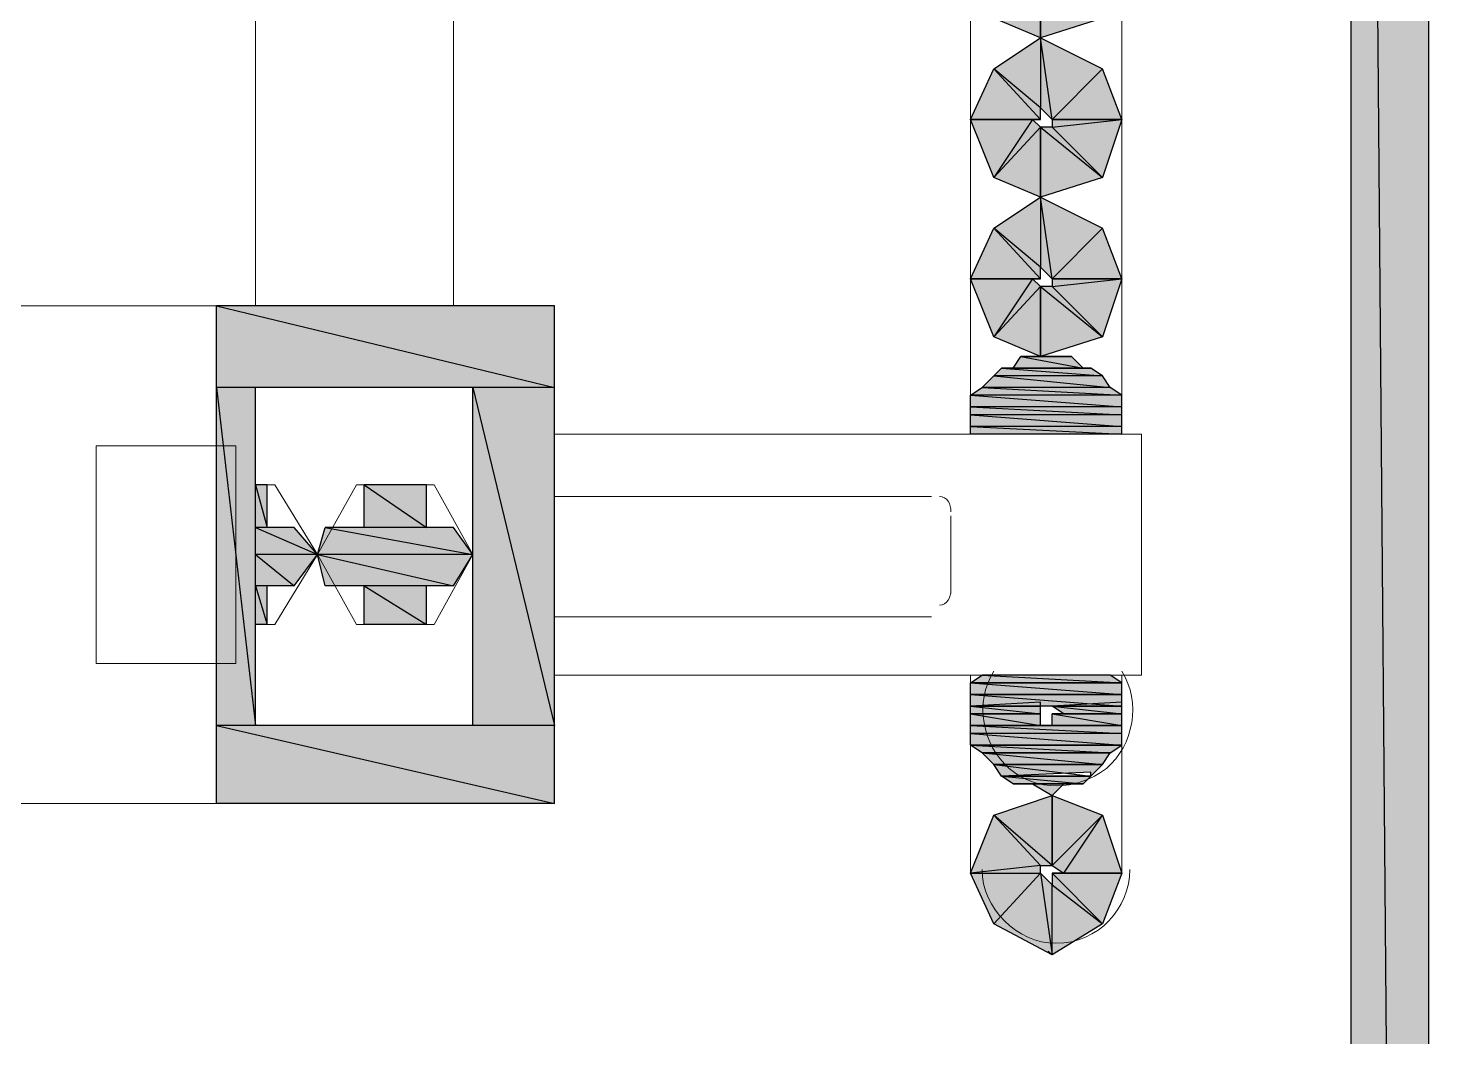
# Model space of a CAD drawing. Header units: millimetres. Extents: x 40 to 176, y -32 to 59.
# Drawn here: x 105.813 to 106.317, y -4.187 to -3.824 of the extents above; entities that cross this region are included whole.
import ezdxf

# ---------------------------------------------------------------- set-up
doc = ezdxf.new("R2010")
doc.units = ezdxf.units.MM
doc.layers.add('15 - Quadro de medição', color=6, linetype='Continuous')

msp = doc.modelspace()

# ---------------------------------------------------------------- hatches: boundary and pattern name
at = {"layer": '15 - Quadro de medição', "true_color": 0x000007}
h = msp.add_hatch(color=7, dxfattribs=at)
h.paths.add_polyline_path([(106.31703, -2.68359), (106.28909, -2.68359), (106.31703, -6.02603)])
h.paths.add_polyline_path([(106.28909, -2.68359), (106.31703, -6.02603), (106.28909, -6.02603)])
h = msp.add_hatch(color=7, dxfattribs=at)
h.paths.add_polyline_path([(106.20668, -3.7996), (106.1997, -3.78144), (106.18154, -3.7996)])
h.paths.add_polyline_path([(106.1997, -3.78144), (106.18154, -3.7996), (106.17735, -3.77026)])
h.paths.add_polyline_path([(106.18154, -3.7996), (106.17735, -3.77026), (106.17735, -3.79541)])
h.paths.add_polyline_path([(106.17735, -3.77026), (106.17735, -3.79541), (106.16059, -3.78144)])
h.paths.add_polyline_path([(106.17735, -3.79541), (106.16059, -3.78144), (106.17735, -3.7996)])
h.paths.add_polyline_path([(106.16059, -3.78144), (106.17735, -3.7996), (106.15221, -3.7996)])
h.paths.add_polyline_path([(106.17735, -3.7996), (106.15221, -3.7996), (106.17456, -3.7996)])
h.paths.add_polyline_path([(106.15221, -3.7996), (106.17456, -3.7996), (106.16059, -3.82055)])
h.paths.add_polyline_path([(106.17456, -3.7996), (106.16059, -3.82055), (106.17735, -3.80239)])
h.paths.add_polyline_path([(106.16059, -3.82055), (106.17735, -3.80239), (106.17735, -3.82753)])
h = msp.add_hatch(color=7, dxfattribs=at)
h.paths.add_polyline_path([(106.17735, -3.82753), (106.17735, -3.80239), (106.1997, -3.82055)])
h.paths.add_polyline_path([(106.17735, -3.80239), (106.1997, -3.82055), (106.18154, -3.80239)])
h.paths.add_polyline_path([(106.1997, -3.82055), (106.18154, -3.80239), (106.20668, -3.7996)])
h.paths.add_polyline_path([(106.18154, -3.80239), (106.20668, -3.7996), (106.18154, -3.7996)])
h = msp.add_hatch(color=7, dxfattribs=at)
h.paths.add_polyline_path([(106.20668, -3.85686), (106.1997, -3.8387), (106.18154, -3.85686)])
h.paths.add_polyline_path([(106.1997, -3.8387), (106.18154, -3.85686), (106.17735, -3.82753)])
h.paths.add_polyline_path([(106.18154, -3.85686), (106.17735, -3.82753), (106.17735, -3.85267)])
h.paths.add_polyline_path([(106.17735, -3.82753), (106.17735, -3.85267), (106.16059, -3.8387)])
h.paths.add_polyline_path([(106.17735, -3.85267), (106.16059, -3.8387), (106.17735, -3.85686)])
h.paths.add_polyline_path([(106.16059, -3.8387), (106.17735, -3.85686), (106.15221, -3.85686)])
h.paths.add_polyline_path([(106.17735, -3.85686), (106.15221, -3.85686), (106.17456, -3.85686)])
h.paths.add_polyline_path([(106.15221, -3.85686), (106.17456, -3.85686), (106.16059, -3.87781)])
h.paths.add_polyline_path([(106.17456, -3.85686), (106.16059, -3.87781), (106.17735, -3.85966)])
h.paths.add_polyline_path([(106.16059, -3.87781), (106.17735, -3.85966), (106.17735, -3.8848)])
h = msp.add_hatch(color=7, dxfattribs=at)
h.paths.add_polyline_path([(106.17735, -3.8848), (106.17735, -3.85966), (106.1997, -3.87781)])
h.paths.add_polyline_path([(106.17735, -3.85966), (106.1997, -3.87781), (106.18154, -3.85966)])
h.paths.add_polyline_path([(106.1997, -3.87781), (106.18154, -3.85966), (106.20668, -3.85686)])
h.paths.add_polyline_path([(106.18154, -3.85966), (106.20668, -3.85686), (106.18154, -3.85686)])
h = msp.add_hatch(color=7, dxfattribs=at)
h.paths.add_polyline_path([(106.20668, -3.91413), (106.1997, -3.89597), (106.18154, -3.91413)])
h.paths.add_polyline_path([(106.1997, -3.89597), (106.18154, -3.91413), (106.17735, -3.8848)])
h.paths.add_polyline_path([(106.18154, -3.91413), (106.17735, -3.8848), (106.17735, -3.90994)])
h.paths.add_polyline_path([(106.17735, -3.8848), (106.17735, -3.90994), (106.16059, -3.89597)])
h.paths.add_polyline_path([(106.17735, -3.90994), (106.16059, -3.89597), (106.17735, -3.91413)])
h.paths.add_polyline_path([(106.16059, -3.89597), (106.17735, -3.91413), (106.15221, -3.91413)])
h.paths.add_polyline_path([(106.17735, -3.91413), (106.15221, -3.91413), (106.17456, -3.91413)])
h.paths.add_polyline_path([(106.15221, -3.91413), (106.17456, -3.91413), (106.16059, -3.93508)])
h.paths.add_polyline_path([(106.17456, -3.91413), (106.16059, -3.93508), (106.17735, -3.91692)])
h.paths.add_polyline_path([(106.16059, -3.93508), (106.17735, -3.91692), (106.17735, -3.94206)])
h = msp.add_hatch(color=7, dxfattribs=at)
h.paths.add_polyline_path([(106.17735, -3.94206), (106.17735, -3.91692), (106.1997, -3.93508)])
h.paths.add_polyline_path([(106.17735, -3.91692), (106.1997, -3.93508), (106.18154, -3.91692)])
h.paths.add_polyline_path([(106.1997, -3.93508), (106.18154, -3.91692), (106.20668, -3.91413)])
h.paths.add_polyline_path([(106.18154, -3.91692), (106.20668, -3.91413), (106.18154, -3.91413)])
h = msp.add_hatch(color=7, dxfattribs=at)
h.paths.add_polyline_path([(106.00276, -3.92391), (105.88124, -3.92391), (106.00276, -3.95324)])
h.paths.add_polyline_path([(105.88124, -3.92391), (106.00276, -3.95324), (105.88124, -3.95324)])
h = msp.add_hatch(color=7, dxfattribs=at)
h.paths.add_polyline_path([(106.18853, -3.94206), (106.17037, -3.94206), (106.19272, -3.94626)])
h.paths.add_polyline_path([(106.17037, -3.94206), (106.19272, -3.94626), (106.16757, -3.94626)])
h = msp.add_hatch(color=7, dxfattribs=at)
h.paths.add_polyline_path([(106.19551, -3.94626), (106.16338, -3.94626), (106.1997, -3.94905)])
h.paths.add_polyline_path([(106.16338, -3.94626), (106.1997, -3.94905), (106.16059, -3.94905)])
h = msp.add_hatch(color=7, dxfattribs=at)
h.paths.add_polyline_path([(106.1997, -3.94905), (106.16059, -3.94905), (106.20249, -3.95324)])
h.paths.add_polyline_path([(106.16059, -3.94905), (106.20249, -3.95324), (106.1564, -3.95324)])
h = msp.add_hatch(color=7, dxfattribs=at)
h.paths.add_polyline_path([(105.89521, -3.95324), (105.88124, -3.95324), (105.89521, -4.07476)])
h.paths.add_polyline_path([(105.88124, -3.95324), (105.89521, -4.07476), (105.88124, -4.07476)])
h = msp.add_hatch(color=7, dxfattribs=at)
h.paths.add_polyline_path([(106.00276, -3.95324), (105.97342, -3.95324), (106.00276, -4.07476)])
h.paths.add_polyline_path([(105.97342, -3.95324), (106.00276, -4.07476), (105.97342, -4.07476)])
h = msp.add_hatch(color=7, dxfattribs=at)
h.paths.add_polyline_path([(106.20249, -3.95324), (106.1564, -3.95324), (106.20668, -3.95603)])
h.paths.add_polyline_path([(106.1564, -3.95324), (106.20668, -3.95603), (106.15221, -3.95603)])
h = msp.add_hatch(color=7, dxfattribs=at)
h.paths.add_polyline_path([(106.20668, -3.95603), (106.15221, -3.95603), (106.20668, -3.96022)])
h.paths.add_polyline_path([(106.15221, -3.95603), (106.20668, -3.96022), (106.15221, -3.96022)])
h = msp.add_hatch(color=7, dxfattribs=at)
h.paths.add_polyline_path([(106.20668, -3.96022), (106.15221, -3.96022), (106.20668, -3.96302)])
h.paths.add_polyline_path([(106.15221, -3.96022), (106.20668, -3.96302), (106.15221, -3.96302)])
h = msp.add_hatch(color=7, dxfattribs=at)
h.paths.add_polyline_path([(106.20668, -3.96302), (106.15221, -3.96302), (106.20668, -3.96721)])
h.paths.add_polyline_path([(106.15221, -3.96302), (106.20668, -3.96721), (106.15221, -3.96721)])
h = msp.add_hatch(color=7, dxfattribs=at)
h.paths.add_polyline_path([(106.20668, -3.96721), (106.15221, -3.96721), (106.20668, -3.97)])
h.paths.add_polyline_path([(106.15221, -3.96721), (106.20668, -3.97), (106.15221, -3.97)])
h = msp.add_hatch(color=7, dxfattribs=at)
h.paths.add_polyline_path([(105.8994, -3.98816), (105.89521, -3.98816), (105.8994, -4.00352)])
h.paths.add_polyline_path([(105.89521, -3.98816), (105.8994, -4.00352), (105.89521, -4.00352)])
h = msp.add_hatch(color=7, dxfattribs=at)
h.paths.add_polyline_path([(105.95666, -3.98816), (105.93432, -3.98816), (105.95666, -4.00352)])
h.paths.add_polyline_path([(105.93432, -3.98816), (105.95666, -4.00352), (105.93432, -4.00352)])
h = msp.add_hatch(color=7, dxfattribs=at)
h.paths.add_polyline_path([(105.90917, -4.00352), (105.89521, -4.00352), (105.91755, -4.0133)])
h.paths.add_polyline_path([(105.89521, -4.00352), (105.91755, -4.0133), (105.89521, -4.0133)])
h = msp.add_hatch(color=7, dxfattribs=at)
h.paths.add_polyline_path([(105.96644, -4.00352), (105.92035, -4.00352), (105.97342, -4.0133)])
h.paths.add_polyline_path([(105.92035, -4.00352), (105.97342, -4.0133), (105.91755, -4.0133)])
h = msp.add_hatch(color=7, dxfattribs=at)
h.paths.add_polyline_path([(105.91755, -4.0133), (105.89521, -4.0133), (105.90917, -4.02447)])
h.paths.add_polyline_path([(105.89521, -4.0133), (105.90917, -4.02447), (105.89521, -4.02447)])
h = msp.add_hatch(color=7, dxfattribs=at)
h.paths.add_polyline_path([(105.97342, -4.0133), (105.91755, -4.0133), (105.96644, -4.02447)])
h.paths.add_polyline_path([(105.91755, -4.0133), (105.96644, -4.02447), (105.92035, -4.02447)])
h = msp.add_hatch(color=7, dxfattribs=at)
h.paths.add_polyline_path([(105.8994, -4.02447), (105.89521, -4.02447), (105.8994, -4.03844)])
h.paths.add_polyline_path([(105.89521, -4.02447), (105.8994, -4.03844), (105.89521, -4.03844)])
h = msp.add_hatch(color=7, dxfattribs=at)
h.paths.add_polyline_path([(105.95666, -4.02447), (105.93432, -4.02447), (105.95666, -4.03844)])
h.paths.add_polyline_path([(105.93432, -4.02447), (105.95666, -4.03844), (105.93432, -4.03844)])
h = msp.add_hatch(color=7, dxfattribs=at)
h.paths.add_polyline_path([(106.20249, -4.0566), (106.1564, -4.0566), (106.20668, -4.05939)])
h.paths.add_polyline_path([(106.1564, -4.0566), (106.20668, -4.05939), (106.15221, -4.05939)])
h.paths.add_polyline_path([(106.20668, -4.05939), (106.15221, -4.05939)])
h.paths.add_polyline_path([(106.15221, -4.05939), (106.20668, -4.05939)])
h = msp.add_hatch(color=7, dxfattribs=at)
h.paths.add_polyline_path([(106.20668, -4.05939), (106.15221, -4.05939), (106.20668, -4.06358)])
h.paths.add_polyline_path([(106.15221, -4.05939), (106.20668, -4.06358), (106.15221, -4.06358)])
h.paths.add_polyline_path([(106.20668, -4.06358), (106.15221, -4.06358)])
h.paths.add_polyline_path([(106.15221, -4.06358), (106.20668, -4.06358)])
h = msp.add_hatch(color=7, dxfattribs=at)
h.paths.add_polyline_path([(106.20668, -4.06358), (106.15221, -4.06358), (106.20668, -4.06777)])
h.paths.add_polyline_path([(106.15221, -4.06358), (106.20668, -4.06777), (106.15221, -4.06777)])
h = msp.add_hatch(color=7, dxfattribs=at)
h.paths.add_polyline_path([(106.15221, -4.06777), (106.17735, -4.06777), (106.17735, -4.06638)])
h.paths.add_polyline_path([(106.17735, -4.06777), (106.17735, -4.06638), (106.15221, -4.06777)])
h = msp.add_hatch(color=7, dxfattribs=at)
h.paths.add_polyline_path([(106.15221, -4.06777), (106.17735, -4.06777), (106.17735, -4.06638)])
h.paths.add_polyline_path([(106.17735, -4.06777), (106.17735, -4.06638), (106.15221, -4.06777)])
h = msp.add_hatch(color=7, dxfattribs=at)
h.paths.add_polyline_path([(106.15221, -4.06777), (106.17735, -4.06777), (106.17735, -4.06638)])
h.paths.add_polyline_path([(106.17735, -4.06777), (106.17735, -4.06638), (106.15221, -4.06777)])
h = msp.add_hatch(color=7, dxfattribs=at)
h.paths.add_polyline_path([(106.15221, -4.06777), (106.17735, -4.06777), (106.17735, -4.06638)])
h.paths.add_polyline_path([(106.17735, -4.06777), (106.17735, -4.06638), (106.15221, -4.06777)])
h = msp.add_hatch(color=7, dxfattribs=at)
h.paths.add_polyline_path([(106.15221, -4.06777), (106.17735, -4.06777), (106.17735, -4.06638)])
h.paths.add_polyline_path([(106.17735, -4.06777), (106.17735, -4.06638), (106.15221, -4.06777)])
h = msp.add_hatch(color=7, dxfattribs=at)
h.paths.add_polyline_path([(106.15221, -4.06777), (106.17735, -4.06777), (106.17735, -4.06638)])
h.paths.add_polyline_path([(106.17735, -4.06777), (106.17735, -4.06638), (106.15221, -4.06777)])
h = msp.add_hatch(color=7, dxfattribs=at)
h.paths.add_polyline_path([(106.15221, -4.06777), (106.17735, -4.06777), (106.17735, -4.06638)])
h.paths.add_polyline_path([(106.17735, -4.06777), (106.17735, -4.06638), (106.15221, -4.06777)])
h = msp.add_hatch(color=7, dxfattribs=at)
h.paths.add_polyline_path([(106.17735, -4.06777), (106.15221, -4.06777), (106.17735, -4.07057)])
h.paths.add_polyline_path([(106.15221, -4.06777), (106.17735, -4.07057), (106.15221, -4.07057)])
h = msp.add_hatch(color=7, dxfattribs=at)
h.paths.add_polyline_path([(106.18154, -4.06777), (106.20668, -4.06777), (106.20668, -4.06638)])
h.paths.add_polyline_path([(106.20668, -4.06777), (106.20668, -4.06638), (106.18154, -4.06777)])
h = msp.add_hatch(color=7, dxfattribs=at)
h.paths.add_polyline_path([(106.18154, -4.06777), (106.20668, -4.06777), (106.20668, -4.06638)])
h.paths.add_polyline_path([(106.20668, -4.06777), (106.20668, -4.06638), (106.18154, -4.06777)])
h = msp.add_hatch(color=7, dxfattribs=at)
h.paths.add_polyline_path([(106.18154, -4.06777), (106.20668, -4.06777), (106.20668, -4.06638)])
h.paths.add_polyline_path([(106.20668, -4.06777), (106.20668, -4.06638), (106.18154, -4.06777)])
h = msp.add_hatch(color=7, dxfattribs=at)
h.paths.add_polyline_path([(106.18154, -4.06777), (106.20668, -4.06777), (106.20668, -4.06638)])
h.paths.add_polyline_path([(106.20668, -4.06777), (106.20668, -4.06638), (106.18154, -4.06777)])
h = msp.add_hatch(color=7, dxfattribs=at)
h.paths.add_polyline_path([(106.18154, -4.06777), (106.20668, -4.06777), (106.20668, -4.06638)])
h.paths.add_polyline_path([(106.20668, -4.06777), (106.20668, -4.06638), (106.18154, -4.06777)])
h = msp.add_hatch(color=7, dxfattribs=at)
h.paths.add_polyline_path([(106.18154, -4.06777), (106.20668, -4.06777), (106.20668, -4.06638)])
h.paths.add_polyline_path([(106.20668, -4.06777), (106.20668, -4.06638), (106.18154, -4.06777)])
h = msp.add_hatch(color=7, dxfattribs=at)
h.paths.add_polyline_path([(106.18154, -4.06777), (106.20668, -4.06777), (106.20668, -4.06638)])
h.paths.add_polyline_path([(106.20668, -4.06777), (106.20668, -4.06638), (106.18154, -4.06777)])
h.paths.add_polyline_path([(106.20668, -4.06777), (106.18154, -4.06777)])
h.paths.add_polyline_path([(106.18154, -4.06777), (106.20668, -4.06777), (106.20668, -4.06638)])
h = msp.add_hatch(color=7, dxfattribs=at)
h.paths.add_polyline_path([(106.20668, -4.06777), (106.18154, -4.06777), (106.20668, -4.07057)])
h.paths.add_polyline_path([(106.18154, -4.06777), (106.20668, -4.07057), (106.18573, -4.07057)])
h = msp.add_hatch(color=7, dxfattribs=at)
h.paths.add_polyline_path([(106.17735, -4.07057), (106.15221, -4.07057), (106.17735, -4.07476)])
h.paths.add_polyline_path([(106.15221, -4.07057), (106.17735, -4.07476), (106.15221, -4.07476)])
h = msp.add_hatch(color=7, dxfattribs=at)
h.paths.add_polyline_path([(106.20668, -4.07057), (106.18154, -4.07057), (106.20668, -4.07476)])
h.paths.add_polyline_path([(106.18154, -4.07057), (106.20668, -4.07476), (106.18154, -4.07476)])
h = msp.add_hatch(color=7, dxfattribs=at)
h.paths.add_polyline_path([(106.00276, -4.07476), (105.88124, -4.07476), (106.00276, -4.10269)])
h.paths.add_polyline_path([(105.88124, -4.07476), (106.00276, -4.10269), (105.88124, -4.10269)])
h = msp.add_hatch(color=7, dxfattribs=at)
h.paths.add_polyline_path([(106.20668, -4.07476), (106.15221, -4.07476), (106.20668, -4.07755)])
h.paths.add_polyline_path([(106.15221, -4.07476), (106.20668, -4.07755), (106.15221, -4.07755)])
h = msp.add_hatch(color=7, dxfattribs=at)
h.paths.add_polyline_path([(106.20668, -4.07755), (106.15221, -4.07755), (106.20668, -4.08174)])
h.paths.add_polyline_path([(106.15221, -4.07755), (106.20668, -4.08174), (106.15221, -4.08174)])
h.paths.add_polyline_path([(106.20668, -4.08174), (106.15221, -4.08174)])
h.paths.add_polyline_path([(106.15221, -4.08174), (106.20668, -4.08174)])
h = msp.add_hatch(color=7, dxfattribs=at)
h.paths.add_polyline_path([(106.20668, -4.08174), (106.15221, -4.08174), (106.20249, -4.08453)])
h.paths.add_polyline_path([(106.15221, -4.08174), (106.20249, -4.08453), (106.1564, -4.08453)])
h.paths.add_polyline_path([(106.20249, -4.08453), (106.1564, -4.08453)])
h.paths.add_polyline_path([(106.1564, -4.08453), (106.20249, -4.08453)])
h = msp.add_hatch(color=7, dxfattribs=at)
h.paths.add_polyline_path([(106.20249, -4.08453), (106.1564, -4.08453), (106.1997, -4.08872)])
h.paths.add_polyline_path([(106.1564, -4.08453), (106.1997, -4.08872), (106.16059, -4.08872)])
h.paths.add_polyline_path([(106.1997, -4.08872), (106.16059, -4.08872)])
h.paths.add_polyline_path([(106.16059, -4.08872), (106.1997, -4.08872)])
h = msp.add_hatch(color=7, dxfattribs=at)
h.paths.add_polyline_path([(106.1997, -4.08872), (106.16059, -4.08872), (106.19551, -4.09291)])
h.paths.add_polyline_path([(106.16059, -4.08872), (106.19551, -4.09291), (106.16338, -4.09291)])
h.paths.add_polyline_path([(106.19551, -4.09291), (106.16338, -4.09291)])
h.paths.add_polyline_path([(106.16338, -4.09291), (106.19551, -4.09291), (106.19551, -4.09152)])
h = msp.add_hatch(color=7, dxfattribs=at)
h.paths.add_polyline_path([(106.19551, -4.09291), (106.16338, -4.09291), (106.19272, -4.09571)])
h.paths.add_polyline_path([(106.16338, -4.09291), (106.19272, -4.09571), (106.16757, -4.09571)])
h = msp.add_hatch(color=7, dxfattribs=at)
h.paths.add_polyline_path([(106.18853, -4.09571), (106.17037, -4.09571), (106.18573, -4.09571)])
h.paths.add_polyline_path([(106.17037, -4.09571), (106.18573, -4.09571), (106.17456, -4.09571)])
h.paths.add_polyline_path([(106.18573, -4.09571), (106.17456, -4.09571), (106.18154, -4.0999)])
h = msp.add_hatch(color=7, dxfattribs=at)
h.paths.add_polyline_path([(106.17456, -4.09571), (106.18573, -4.09571), (106.18434, -4.09571)])
h.paths.add_polyline_path([(106.18573, -4.09571), (106.18434, -4.09571), (106.17456, -4.09571)])
h = msp.add_hatch(color=7, dxfattribs=at)
h.paths.add_polyline_path([(106.18154, -4.0999), (106.18154, -4.12504), (106.16059, -4.10688)])
h.paths.add_polyline_path([(106.18154, -4.12504), (106.16059, -4.10688), (106.17735, -4.12504)])
h.paths.add_polyline_path([(106.16059, -4.10688), (106.17735, -4.12504), (106.15221, -4.12783)])
h.paths.add_polyline_path([(106.17735, -4.12504), (106.15221, -4.12783), (106.17735, -4.12783)])
h.paths.add_polyline_path([(106.15221, -4.12783), (106.17735, -4.12783), (106.16059, -4.14599)])
h = msp.add_hatch(color=7, dxfattribs=at)
h.paths.add_polyline_path([(106.20668, -4.12783), (106.18573, -4.12783), (106.1997, -4.10688)])
h.paths.add_polyline_path([(106.18573, -4.12783), (106.1997, -4.10688), (106.18154, -4.12504)])
h.paths.add_polyline_path([(106.1997, -4.10688), (106.18154, -4.12504), (106.18154, -4.0999)])
h = msp.add_hatch(color=7, dxfattribs=at)
h.paths.add_polyline_path([(106.16059, -4.14599), (106.17735, -4.12783), (106.18154, -4.15717)])
h.paths.add_polyline_path([(106.17735, -4.12783), (106.18154, -4.15717), (106.18154, -4.13202)])
h.paths.add_polyline_path([(106.18154, -4.15717), (106.18154, -4.13202), (106.1997, -4.14599)])
h.paths.add_polyline_path([(106.18154, -4.13202), (106.1997, -4.14599), (106.18154, -4.12783)])
h.paths.add_polyline_path([(106.1997, -4.14599), (106.18154, -4.12783), (106.20668, -4.12783)])
h.paths.add_polyline_path([(106.18154, -4.12783), (106.20668, -4.12783), (106.18573, -4.12783)])

# ---------------------------------------------------------------- linework, layer by layer
at = {"layer": '15 - Quadro de medição', "color": 7, "linetype": 'Continuous', "lineweight": 20, "true_color": 0x000007}
for points in [[(104.57248, -2.4615), (106.28909, -2.4615), (106.28909, -6.02603), (104.56549, -6.02603), (104.5641, -6.02603), (104.50124, -6.02603)], [(106.28909, -6.02603), (106.31703, -6.02603), (106.31703, -2.68359)], [(106.15221, -3.06211), (106.15221, -3.97), (106.15221, -3.97)], [(106.20668, -3.97), (106.20668, -3.06211), (106.20668, -3.06211)], [(105.89521, -3.92391), (105.89521, -3.57751), (105.89521, -3.57751)], [(105.96644, -3.92391), (105.96644, -3.80937), (105.89521, -3.80937)], [(105.88124, -3.92391), (105.88124, -4.10269), (105.88124, -4.10269)], [(105.89521, -3.95324), (105.97342, -3.95324), (105.97342, -4.07476), (105.89521, -4.07476)], [(105.89521, -3.95324), (105.89521, -4.07476), (105.89521, -4.07476)], [(106.00276, -3.97), (106.21367, -3.97), (106.21367, -4.0566), (106.00276, -4.0566)], [(105.89521, -3.98816), (105.90219, -3.98816), (105.91755, -4.0133), (105.90219, -4.03844), (105.89521, -4.03844)], [(105.90219, -3.98816), (105.8994, -3.98816), (105.8994, -4.00352)], [(105.93432, -3.98816), (105.93432, -4.00352), (105.93432, -4.00352)], [(105.95666, -3.98816), (105.95666, -4.00352), (105.95666, -4.00352)], [(106.13824, -3.99235), (106.00276, -3.99235), (106.00276, -3.99235)], [(106.14523, -4.02727), (106.14523, -3.99933), (106.14523, -3.99933)], [(105.90917, -4.00352), (105.8994, -4.00352), (105.8994, -4.00352)], [(105.93432, -4.00352), (105.92035, -4.00352), (105.92035, -4.00352)], [(105.96644, -4.00352), (105.95666, -4.00352), (105.95666, -4.00352)], [(105.90917, -4.02447), (105.8994, -4.02447), (105.8994, -4.02447)], [(105.8994, -4.02447), (105.8994, -4.03844), (105.8994, -4.03844)], [(105.93432, -4.02447), (105.92035, -4.02447), (105.92035, -4.02447)], [(105.93432, -4.02447), (105.93432, -4.03844), (105.93432, -4.03844)], [(105.95666, -4.02447), (105.95666, -4.03844), (105.95666, -4.03844)], [(105.96644, -4.02447), (105.95666, -4.02447), (105.95666, -4.02447)], [(106.00276, -4.03565), (106.13824, -4.03565), (106.13824, -4.03565)], [(106.15221, -4.0566), (106.15221, -4.12783), (106.15221, -4.12783)], [(106.20668, -4.12783), (106.20668, -4.0566), (106.20668, -4.0566)], [(106.18154, -4.15717), (106.18015, -4.15577), (106.18015, -4.15577)]]:
    msp.add_lwpolyline(points, dxfattribs=at)
at = {"layer": '15 - Quadro de medição', "color": 7, "linetype": 'Continuous', "lineweight": -2, "true_color": 0x000007}
for points in [[(106.31703, -2.68359), (106.28909, -2.68359), (106.31703, -6.02603)], [(106.28909, -2.68359), (106.31703, -6.02603), (106.28909, -6.02603)], [(106.16059, -3.82055), (106.17735, -3.80239), (106.17735, -3.82753)], [(106.17735, -3.82753), (106.17735, -3.80239), (106.1997, -3.82055)], [(106.17735, -3.82753), (106.17735, -3.85267), (106.16059, -3.8387)], [(106.1997, -3.8387), (106.18154, -3.85686), (106.17735, -3.82753)], [(106.18154, -3.85686), (106.17735, -3.82753), (106.17735, -3.85267)], [(106.16059, -3.8387), (106.17735, -3.85686), (106.15221, -3.85686)], [(106.17735, -3.85267), (106.16059, -3.8387), (106.17735, -3.85686)], [(106.20668, -3.85686), (106.1997, -3.8387), (106.18154, -3.85686)], [(106.17735, -3.85686), (106.15221, -3.85686), (106.17456, -3.85686)], [(106.15221, -3.85686), (106.17456, -3.85686), (106.16059, -3.87781)], [(106.17456, -3.85686), (106.16059, -3.87781), (106.17735, -3.85966)], [(106.1997, -3.87781), (106.18154, -3.85966), (106.20668, -3.85686)], [(106.18154, -3.85966), (106.20668, -3.85686), (106.18154, -3.85686)], [(106.16059, -3.87781), (106.17735, -3.85966), (106.17735, -3.8848)], [(106.17735, -3.8848), (106.17735, -3.85966), (106.1997, -3.87781)], [(106.17735, -3.85966), (106.1997, -3.87781), (106.18154, -3.85966)], [(106.17735, -3.8848), (106.17735, -3.90994), (106.16059, -3.89597)], [(106.1997, -3.89597), (106.18154, -3.91413), (106.17735, -3.8848)], [(106.18154, -3.91413), (106.17735, -3.8848), (106.17735, -3.90994)], [(106.16059, -3.89597), (106.17735, -3.91413), (106.15221, -3.91413)], [(106.17735, -3.90994), (106.16059, -3.89597), (106.17735, -3.91413)], [(106.20668, -3.91413), (106.1997, -3.89597), (106.18154, -3.91413)], [(106.17735, -3.91413), (106.15221, -3.91413), (106.17456, -3.91413)], [(106.15221, -3.91413), (106.17456, -3.91413), (106.16059, -3.93508)], [(106.17456, -3.91413), (106.16059, -3.93508), (106.17735, -3.91692)], [(106.16059, -3.93508), (106.17735, -3.91692), (106.17735, -3.94206)], [(106.17735, -3.94206), (106.17735, -3.91692), (106.1997, -3.93508)], [(106.17735, -3.91692), (106.1997, -3.93508), (106.18154, -3.91692)], [(106.1997, -3.93508), (106.18154, -3.91692), (106.20668, -3.91413)], [(106.18154, -3.91692), (106.20668, -3.91413), (106.18154, -3.91413)], [(106.00276, -3.92391), (105.88124, -3.92391), (106.00276, -3.95324)], [(105.88124, -3.92391), (106.00276, -3.95324), (105.88124, -3.95324)], [(106.17037, -3.94206), (106.19272, -3.94626), (106.16757, -3.94626)], [(106.17735, -3.94206), (106.18853, -3.94206), (106.17037, -3.94206)], [(106.18853, -3.94206), (106.17037, -3.94206), (106.19272, -3.94626)], [(106.18573, -3.94206), (106.17735, -3.94206), (106.18853, -3.94206)], [(106.16338, -3.94626), (106.1997, -3.94905), (106.16059, -3.94905)], [(106.16757, -3.94626), (106.19551, -3.94626), (106.16338, -3.94626)], [(106.19551, -3.94626), (106.16338, -3.94626), (106.1997, -3.94905)], [(106.19272, -3.94626), (106.16757, -3.94626), (106.19551, -3.94626)], [(106.16059, -3.94905), (106.20249, -3.95324), (106.1564, -3.95324)], [(106.1997, -3.94905), (106.16059, -3.94905), (106.20249, -3.95324)], [(105.89521, -3.95324), (105.88124, -3.95324), (105.89521, -4.07476)], [(105.88124, -3.95324), (105.89521, -4.07476), (105.88124, -4.07476)], [(106.00276, -3.95324), (105.97342, -3.95324), (106.00276, -4.07476)], [(105.97342, -3.95324), (106.00276, -4.07476), (105.97342, -4.07476)], [(106.1564, -3.95324), (106.20668, -3.95603), (106.15221, -3.95603)], [(106.20668, -3.95603), (106.15221, -3.95603), (106.20668, -3.96022)], [(106.15221, -3.95603), (106.20668, -3.96022), (106.15221, -3.96022)], [(106.20249, -3.95324), (106.1564, -3.95324), (106.20668, -3.95603)], [(106.20668, -3.96022), (106.15221, -3.96022), (106.20668, -3.96302)], [(106.15221, -3.96022), (106.20668, -3.96302), (106.15221, -3.96302)], [(106.20668, -3.96302), (106.15221, -3.96302), (106.20668, -3.96721)], [(106.15221, -3.96302), (106.20668, -3.96721), (106.15221, -3.96721)], [(106.20668, -3.96721), (106.15221, -3.96721), (106.20668, -3.97)], [(106.15221, -3.96721), (106.20668, -3.97), (106.15221, -3.97)], [(105.8994, -3.98816), (105.89521, -3.98816), (105.8994, -4.00352)], [(105.89521, -3.98816), (105.8994, -4.00352), (105.89521, -4.00352)], [(105.95666, -3.98816), (105.93432, -3.98816), (105.95666, -4.00352)], [(105.93432, -3.98816), (105.95666, -4.00352), (105.93432, -4.00352)], [(105.90917, -4.00352), (105.89521, -4.00352), (105.91755, -4.0133)], [(105.89521, -4.00352), (105.91755, -4.0133), (105.89521, -4.0133)], [(105.92035, -4.00352), (105.97342, -4.0133), (105.91755, -4.0133)], [(105.96644, -4.00352), (105.92035, -4.00352), (105.97342, -4.0133)], [(105.91755, -4.0133), (105.89521, -4.0133), (105.90917, -4.02447)], [(105.89521, -4.0133), (105.90917, -4.02447), (105.89521, -4.02447)], [(105.97342, -4.0133), (105.91755, -4.0133), (105.96644, -4.02447)], [(105.91755, -4.0133), (105.96644, -4.02447), (105.92035, -4.02447)], [(105.8994, -4.02447), (105.89521, -4.02447), (105.8994, -4.03844)], [(105.89521, -4.02447), (105.8994, -4.03844), (105.89521, -4.03844)], [(105.95666, -4.02447), (105.93432, -4.02447), (105.95666, -4.03844)], [(105.93432, -4.02447), (105.95666, -4.03844), (105.93432, -4.03844)], [(106.1564, -4.0566), (106.20668, -4.05939), (106.15221, -4.05939)], [(106.20249, -4.0566), (106.1564, -4.0566), (106.20668, -4.05939)], [(106.20668, -4.05939), (106.15221, -4.05939)], [(106.15221, -4.05939), (106.20668, -4.05939), (106.20668, -4.05939)], [(106.20668, -4.05939), (106.15221, -4.05939), (106.20668, -4.06358)], [(106.15221, -4.05939), (106.20668, -4.06358), (106.15221, -4.06358)], [(106.20668, -4.06358), (106.15221, -4.06358)], [(106.15221, -4.06358), (106.20668, -4.06358), (106.20668, -4.06358)], [(106.20668, -4.06358), (106.15221, -4.06358), (106.20668, -4.06777)], [(106.15221, -4.06358), (106.20668, -4.06777), (106.15221, -4.06777)], [(106.15221, -4.06777), (106.17735, -4.06777), (106.17735, -4.06638)], [(106.17735, -4.06777), (106.17735, -4.06638), (106.15221, -4.06777)], [(106.15221, -4.06777), (106.17735, -4.06777), (106.17735, -4.06638)], [(106.17735, -4.06777), (106.17735, -4.06638), (106.15221, -4.06777)], [(106.15221, -4.06777), (106.17735, -4.06777), (106.17735, -4.06638)], [(106.17735, -4.06777), (106.17735, -4.06638), (106.15221, -4.06777)], [(106.15221, -4.06777), (106.17735, -4.06777), (106.17735, -4.06638)], [(106.17735, -4.06777), (106.17735, -4.06638), (106.15221, -4.06777)], [(106.15221, -4.06777), (106.17735, -4.06777), (106.17735, -4.06638)], [(106.17735, -4.06777), (106.17735, -4.06638), (106.15221, -4.06777)], [(106.15221, -4.06777), (106.17735, -4.06777), (106.17735, -4.06638)], [(106.17735, -4.06777), (106.17735, -4.06638), (106.15221, -4.06777)], [(106.15221, -4.06777), (106.17735, -4.06777), (106.17735, -4.06638)], [(106.17735, -4.06777), (106.17735, -4.06638), (106.15221, -4.06777)], [(106.17735, -4.06777), (106.15221, -4.06777), (106.17735, -4.07057)], [(106.15221, -4.06777), (106.17735, -4.07057), (106.15221, -4.07057)], [(106.18154, -4.06777), (106.20668, -4.06777), (106.20668, -4.06638)], [(106.20668, -4.06777), (106.20668, -4.06638), (106.18154, -4.06777)], [(106.18154, -4.06777), (106.20668, -4.06777), (106.20668, -4.06638)], [(106.20668, -4.06777), (106.20668, -4.06638), (106.18154, -4.06777)], [(106.18154, -4.06777), (106.20668, -4.06777), (106.20668, -4.06638)], [(106.20668, -4.06777), (106.20668, -4.06638), (106.18154, -4.06777)], [(106.18154, -4.06777), (106.20668, -4.06777), (106.20668, -4.06638)], [(106.20668, -4.06777), (106.20668, -4.06638), (106.18154, -4.06777)], [(106.18154, -4.06777), (106.20668, -4.06777), (106.20668, -4.06638)], [(106.20668, -4.06777), (106.20668, -4.06638), (106.18154, -4.06777)], [(106.18154, -4.06777), (106.20668, -4.06777), (106.20668, -4.06638)], [(106.20668, -4.06777), (106.20668, -4.06638), (106.18154, -4.06777)], [(106.18154, -4.06777), (106.20668, -4.06777), (106.20668, -4.06638)], [(106.20668, -4.06777), (106.20668, -4.06638), (106.18154, -4.06777)], [(106.18154, -4.06777), (106.20668, -4.06777), (106.20668, -4.06638)], [(106.20668, -4.06777), (106.18154, -4.06777)], [(106.20668, -4.06777), (106.18154, -4.06777), (106.20668, -4.07057)], [(106.18154, -4.06777), (106.20668, -4.07057), (106.18573, -4.07057)], [(106.15221, -4.07057), (106.17735, -4.07057), (106.17735, -4.07057)], [(106.17735, -4.07057), (106.17735, -4.07057), (106.15221, -4.07057)], [(106.15221, -4.07057), (106.17735, -4.07057), (106.17735, -4.07057)], [(106.17735, -4.07057), (106.17735, -4.07057), (106.15221, -4.07057)], [(106.17735, -4.07057), (106.15221, -4.07057)], [(106.15221, -4.07057), (106.17735, -4.07057), (106.17735, -4.07057)], [(106.15221, -4.07057), (106.17735, -4.07057), (106.17735, -4.07057)], [(106.17735, -4.07057), (106.17735, -4.07057), (106.15221, -4.07057)], [(106.15221, -4.07057), (106.17735, -4.07057), (106.17735, -4.07057)], [(106.17735, -4.07057), (106.17735, -4.07057), (106.15221, -4.07057)], [(106.15221, -4.07057), (106.17735, -4.07057), (106.17735, -4.07057)], [(106.17735, -4.07057), (106.17735, -4.07057), (106.15221, -4.07057)], [(106.15221, -4.07057), (106.17735, -4.07057), (106.17735, -4.07057)], [(106.17735, -4.07057), (106.17735, -4.07057), (106.15221, -4.07057)], [(106.17735, -4.07057), (106.15221, -4.07057), (106.17735, -4.07476)], [(106.15221, -4.07057), (106.17735, -4.07476), (106.15221, -4.07476)], [(106.18573, -4.07057), (106.20668, -4.07057), (106.18154, -4.07057)], [(106.18154, -4.07057), (106.20668, -4.07057), (106.20668, -4.07057)], [(106.20668, -4.07057), (106.20668, -4.07057), (106.18154, -4.07057)], [(106.20668, -4.07057), (106.18154, -4.07057)], [(106.18154, -4.07057), (106.20668, -4.07057), (106.20668, -4.07057)], [(106.18154, -4.07057), (106.20668, -4.07057), (106.20668, -4.07057)], [(106.20668, -4.07057), (106.20668, -4.07057), (106.18154, -4.07057)], [(106.18154, -4.07057), (106.20668, -4.07057), (106.20668, -4.07057)], [(106.20668, -4.07057), (106.20668, -4.07057), (106.18154, -4.07057)], [(106.18154, -4.07057), (106.20668, -4.07057), (106.20668, -4.07057)], [(106.20668, -4.07057), (106.20668, -4.07057), (106.18154, -4.07057)], [(106.18154, -4.07057), (106.20668, -4.07057), (106.20668, -4.07057)], [(106.20668, -4.07057), (106.20668, -4.07057), (106.18154, -4.07057)], [(106.20668, -4.07057), (106.18154, -4.07057), (106.20668, -4.07476)], [(106.18154, -4.07057), (106.20668, -4.07476), (106.18154, -4.07476)], [(106.20668, -4.07057), (106.18573, -4.07057)], [(106.00276, -4.07476), (105.88124, -4.07476), (106.00276, -4.10269)], [(105.88124, -4.07476), (106.00276, -4.10269), (105.88124, -4.10269)], [(106.15221, -4.07476), (106.17735, -4.07476), (106.17735, -4.07476)], [(106.17735, -4.07476), (106.17735, -4.07476), (106.15221, -4.07476)], [(106.15221, -4.07476), (106.20668, -4.07476), (106.20668, -4.07476)], [(106.20668, -4.07476), (106.20668, -4.07476), (106.15221, -4.07476)], [(106.20668, -4.07476), (106.15221, -4.07476), (106.20668, -4.07755)], [(106.15221, -4.07476), (106.20668, -4.07755), (106.15221, -4.07755)], [(106.20668, -4.07755), (106.15221, -4.07755), (106.20668, -4.08174)], [(106.15221, -4.07755), (106.20668, -4.08174), (106.15221, -4.08174)], [(106.18154, -4.07476), (106.20668, -4.07476), (106.20668, -4.07476)], [(106.20668, -4.07476), (106.20668, -4.07476), (106.18154, -4.07476)], [(106.20668, -4.08174), (106.15221, -4.08174)], [(106.15221, -4.08174), (106.20668, -4.08174), (106.20668, -4.08174)], [(106.20668, -4.08174), (106.15221, -4.08174), (106.20249, -4.08453)], [(106.15221, -4.08174), (106.20249, -4.08453), (106.1564, -4.08453)], [(106.20249, -4.08453), (106.1564, -4.08453)], [(106.1564, -4.08453), (106.20249, -4.08453), (106.20249, -4.08453)], [(106.20249, -4.08453), (106.1564, -4.08453), (106.1997, -4.08872)], [(106.1564, -4.08453), (106.1997, -4.08872), (106.16059, -4.08872)], [(106.1997, -4.08872), (106.16059, -4.08872)], [(106.16059, -4.08872), (106.1997, -4.08872), (106.1997, -4.08872)], [(106.1997, -4.08872), (106.16059, -4.08872), (106.19551, -4.09291)], [(106.16059, -4.08872), (106.19551, -4.09291), (106.16338, -4.09291)], [(106.16338, -4.09291), (106.19551, -4.09291), (106.19551, -4.09152)], [(106.19551, -4.09291), (106.16338, -4.09291)], [(106.19551, -4.09291), (106.16338, -4.09291), (106.19272, -4.09571)], [(106.16338, -4.09291), (106.19272, -4.09571), (106.16757, -4.09571)], [(106.19272, -4.09571), (106.16757, -4.09571), (106.18853, -4.09571)], [(106.16757, -4.09571), (106.18853, -4.09571), (106.17037, -4.09571)], [(106.18853, -4.09571), (106.17037, -4.09571), (106.18573, -4.09571)], [(106.17037, -4.09571), (106.18573, -4.09571), (106.17456, -4.09571)], [(106.18573, -4.09571), (106.17456, -4.09571), (106.18154, -4.0999)], [(106.17456, -4.09571), (106.18573, -4.09571), (106.18434, -4.09571)], [(106.18573, -4.09571), (106.18434, -4.09571), (106.17456, -4.09571)], [(106.18154, -4.0999), (106.18154, -4.12504), (106.16059, -4.10688)], [(106.1997, -4.10688), (106.18154, -4.12504), (106.18154, -4.0999)], [(106.16059, -4.10688), (106.17735, -4.12504), (106.15221, -4.12783)], [(106.18154, -4.12504), (106.16059, -4.10688), (106.17735, -4.12504)], [(106.18573, -4.12783), (106.1997, -4.10688), (106.18154, -4.12504)], [(106.20668, -4.12783), (106.18573, -4.12783), (106.1997, -4.10688)], [(106.17735, -4.12504), (106.15221, -4.12783), (106.17735, -4.12783)], [(106.15221, -4.12783), (106.17735, -4.12783), (106.16059, -4.14599)], [(106.16059, -4.14599), (106.17735, -4.12783), (106.18154, -4.15717)], [(106.17735, -4.12783), (106.18154, -4.15717), (106.18154, -4.13202)], [(106.18154, -4.13202), (106.1997, -4.14599), (106.18154, -4.12783)], [(106.1997, -4.14599), (106.18154, -4.12783), (106.20668, -4.12783)], [(106.18154, -4.12783), (106.20668, -4.12783), (106.18573, -4.12783)], [(106.18154, -4.15717), (106.18154, -4.13202), (106.1997, -4.14599)]]:
    msp.add_lwpolyline(points, close=True, dxfattribs=at)
at = {"layer": '15 - Quadro de medição', "color": 7, "linetype": 'Continuous', "lineweight": 20, "true_color": 0x000007}
for points in [[(105.42729, -3.92391), (106.00276, -3.92391), (106.00276, -4.10269), (104.86161, -4.10269), (104.86161, -3.92391)], [(105.83794, -4.05241), (105.88822, -4.05241), (105.88822, -3.97419), (105.83794, -3.97419)], [(105.95946, -3.98816), (105.97342, -4.0133), (105.95946, -4.03844), (105.93152, -4.03844), (105.91755, -4.0133), (105.93152, -3.98816)]]:
    msp.add_lwpolyline(points, close=True, dxfattribs=at)
for points in [[(106.14523, -3.99794), (106.14523, -3.99514), (106.14383, -3.99235), (106.14104, -3.99235)], [(106.14104, -4.03146), (106.14383, -4.03146), (106.14523, -4.02866), (106.14523, -4.02587)], [(106.1564, -4.12644), (106.1564, -4.1404), (106.16897, -4.15298), (106.18294, -4.15298)], [(106.18294, -4.15298), (106.1983, -4.15298), (106.20948, -4.1404), (106.20948, -4.12644)]]:
    msp.add_open_spline(points, degree=3, dxfattribs=at)
msp.add_open_spline([(106.16059, -4.0552), (106.15361, -4.06638), (106.1564, -4.08174), (106.16618, -4.09012), (106.16618, -4.09012), (106.17595, -4.0985), (106.18992, -4.0985), (106.2011, -4.09012), (106.2011, -4.09012), (106.21087, -4.08174), (106.21367, -4.06638), (106.20668, -4.0552)], degree=3, knots=[0, 0, 0, 0, 0.083333, 0.083333, 0.083333, 0.083334, 0.166667, 0.166667, 0.166667, 0.166668, 1, 1, 1, 1], dxfattribs=at)

doc.saveas('drawing.dxf')
